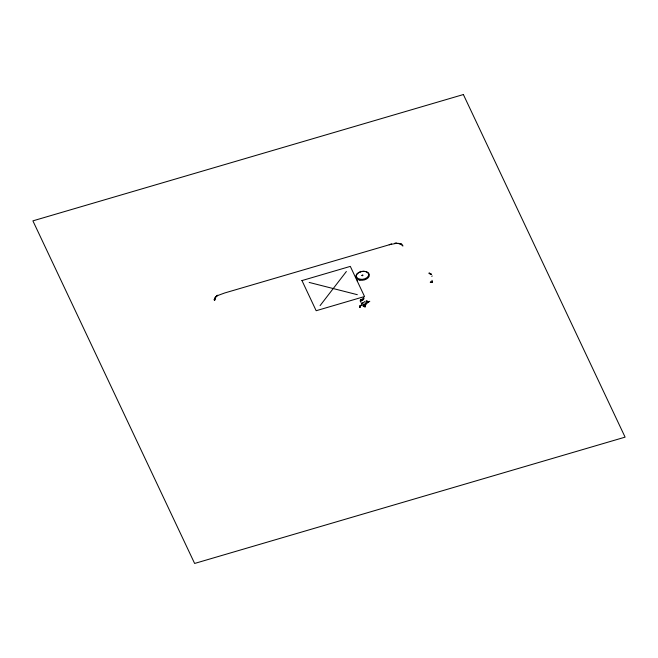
<?xml version="1.0" encoding="UTF-8"?>
<svg xmlns="http://www.w3.org/2000/svg" width="658" height="658" viewBox="0 0 658 658"><rect width="100%" height="100%" fill="white"/><g stroke="black" fill="none" stroke-linecap="round" stroke-linejoin="round"><path stroke-width="0.99" d="M363.158 306.357L364.828 306.266L365.165 303.099M364.425 305.09L364.943 304.498M431.722 276.302L432.257 275.99M363.742 298.263L363.578 299.448L362.377 300.188L360.526 300.015L360.995 301.611M360 306.661L359.951 305.567L360.362 305.764L359.868 307.467L359.531 307.072M431.985 280.292L432.372 282.15L430.233 282.233M215.783 296.544L214.64 300.336L215.783 296.668M363.866 297.687L363.578 299.448L363.076 298.362L363.479 297.786M361.127 300.533L361.39 299.892M215.668 296.585L214.089 299.933L215.783 296.848L217.724 295.22L215.363 297.177L217.329 295.672L224.732 292.958L391.584 244.093L389.223 244.694L397.152 243.221L394.858 243.238L400.623 243.715L398.123 243.345L401.232 244.463L402.935 246.01L401.306 243.633M363.775 306.143L364.565 306.965L365.544 306.867M365.297 303.511L366.819 301.841M362.377 300.188L363.364 298.757M365.108 304.802L364.022 305.271L364.219 306.143L364.803 306.25L366.777 303.371L369.788 301.257M320.101 305.608L346.371 271.499M361.324 300.056L360.28 301.38L360.674 302.112M360.502 306.283L360.033 306.225L360.477 305.551L361.481 305.353L359.811 306.299M360.247 307.163L359.638 307.533M361.25 304.21L365.034 301.397M367.962 302.581L367.888 301.759L368.62 301.471M301.932 280.579L350.311 266.383L364.54 296.528L316.161 310.724L301.907 280.448M431.574 274.435L429.148 273.341L431.574 274.435L429.707 273.596M430.488 273.786L429.098 272.947M364.285 306.167L364.828 306.266M364.45 304.654L362.887 304.062L363.989 305.805M361.332 305.131L363.364 305.328M360.773 300.106L361.661 300.229M431.681 282.471L430.916 282.389L430.809 281.698M361.398 303.264L362.352 303.437L362.048 302.483M362.895 299.884L362.147 299.694L362.097 298.88M309.161 282.422L357.319 294.685M366.128 300.986L367.222 301.348L366.925 300.665M360.946 300.311L360.526 300.015M367.888 301.759L368.513 302.228M430.686 274.18L429.764 273.292M364.655 306.085L364.022 305.271M360.6 271.31L360.699 271.779M432.224 281.303L432.372 282.15M357.269 280.571L357.426 281.459M360.707 300.344L360.239 300.632L360.707 300.344M361.9 275.414C363.183 276.763 363.389 273.695 361.9 275.414M463.372 94.546L32.9 220.858L194.628 563.454L625.1 437.142L463.372 94.546M360 279.231A6.226 3.989 -9.9 0 0 368.653 274.263A6.226 3.989 -9.9 0 0 358.898 272.404A6.226 3.989 -9.9 0 0 360 279.231M359.844 280.144A6.835 4.384 -9.9 0 0 369.344 274.682A6.835 4.384 -9.9 0 0 358.635 272.651A6.835 4.384 -9.9 0 0 359.844 280.144"/></g></svg>
